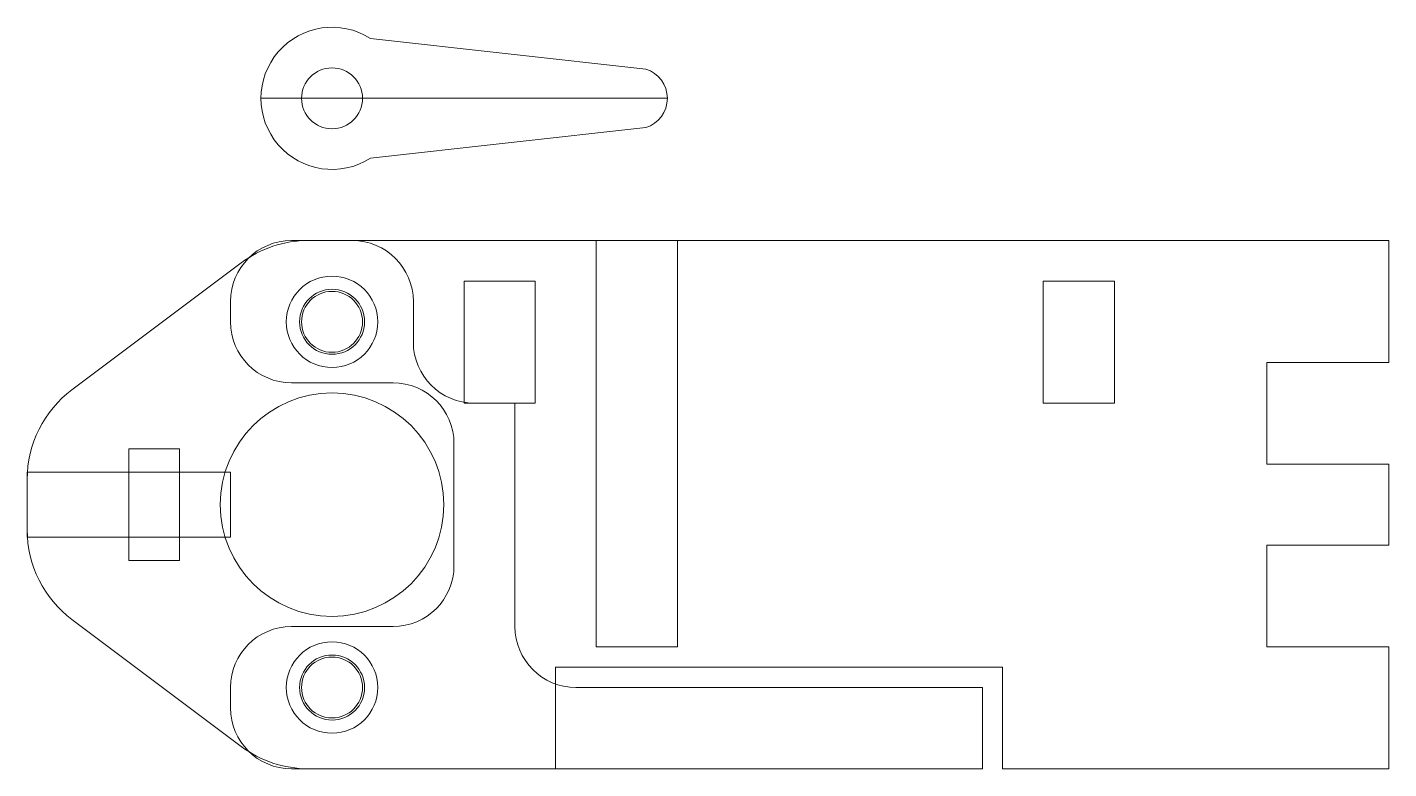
# Model space of a CAD drawing. Header units: millimetres. Extents: x -15 to 52, y -13 to 23.5.
import ezdxf

# ---------------------------------------------------------------- set-up
doc = ezdxf.new("R2010")
doc.units = ezdxf.units.MM
for name, color, linetype, lineweight in [('Entwurf', 5, 'CONTINUOUS', 0), ('horizontal-inner-cut-full', 3, 'CONTINUOUS', 0), ('horizontal-outer-cut-full', 3, 'CONTINUOUS', 0), ('inner-cut-3.2mm', 7, 'CONTINUOUS', 0), ('inner-cut-full', 7, 'CONTINUOUS', 0), ('servoArm', 7, 'CONTINUOUS', 0), ('servoSupport-outer-cut-full', 7, 'CONTINUOUS', 0)]:
    doc.layers.add(name, color=color, linetype=linetype, lineweight=lineweight)

msp = doc.modelspace()

# ---------------------------------------------------------------- linework, layer by layer
at = {"layer": 'Entwurf'}
msp.add_line((-3.5, 20), (16.5, 20), dxfattribs=at)
at = {"layer": 'horizontal-inner-cut-full'}
for p, q in [((6.5, 11), (6.5, 5)), ((6.5, 11), (10, 11)), ((10, 11), (10, 5)), ((35, 11), (38.5, 11)), ((35, 5), (35, 11)), ((38.5, 11), (38.5, 5)), ((10, 5), (6.5, 5)), ((38.5, 5), (35, 5))]:
    msp.add_line(p, q, dxfattribs=at)
for centre in [(0, 9), (0, -9)]:
    msp.add_circle(centre, 1.5, dxfattribs=at)
at = {"layer": 'horizontal-outer-cut-full'}
for p, q in [((-2, 13), (52, 13)), ((-2, 13), (-2, 13)), ((52, 13), (52, 10)), ((-5, 9), (-5, 10)), ((52, 10), (52, 7)), ((46, 7), (52, 7)), ((46, 7), (46, 2)), ((3, 6), (-2, 6)), ((6, -3), (6, 3)), ((46, 2), (52, 2)), ((52, -2), (52, 2)), ((46, -2), (52, -2)), ((46, -2), (46, -7)), ((-2, -6), (3, -6)), ((46, -7), (52, -7)), ((52, -10), (52, -7)), ((32, -8), (11, -8)), ((11, -8), (11, -13)), ((32, -8), (33, -8)), ((33, -8), (33, -13)), ((-5, -10), (-5, -9)), ((52, -10), (52, -13)), ((0.5, -13), (-2, -13)), ((0.5, -13), (11, -13)), ((33, -13), (52, -13))]:
    msp.add_line(p, q, dxfattribs=at)
for centre, start, end in [((-2, 10), 90, 180), ((-2, 9), 180, 270), ((3, 3), 0, 90), ((3, -3), 270, 0), ((-2, -9), 90, 180), ((-2, -10), 180, 270)]:
    msp.add_arc(centre, 3, start, end, dxfattribs=at)
at = {"layer": 'inner-cut-3.2mm'}
for p, q in [((-5, 1.6), (-15, 1.6)), ((-15, 1.6), (-15, 1.6)), ((-15, 1.6), (-15, -1.6)), ((-5, -1.6), (-5, 1.6)), ((-15, -1.6), (-5, -1.6))]:
    msp.add_line(p, q, dxfattribs=at)
for centre in [(0, 9), (0, -9)]:
    msp.add_circle(centre, 2.25, dxfattribs=at)
at = {"layer": 'inner-cut-full'}
for p, q in [((-10, -2.75), (-10, 2.75)), ((-10, 2.75), (-7.5, 2.75)), ((-7.5, 2.75), (-7.5, -2.75)), ((-7.5, -2.75), (-10, -2.75))]:
    msp.add_line(p, q, dxfattribs=at)
for centre, radius in [((0, 9), 1.6), ((0, 0), 5.5), ((0, -9), 1.6)]:
    msp.add_circle(centre, radius, dxfattribs=at)
at = {"layer": 'servoArm'}
for p, q in [((1.884, 22.95), (15.436, 21.435)), ((1.884, 17.05), (15.436, 18.565))]:
    msp.add_line(p, q, dxfattribs=at)
msp.add_circle((0, 20), 1.5, dxfattribs=at)
for centre, radius, start, end in [((0, 20), 3.5, 57.43577, 302.56423), ((15, 20), 1.5, 286.88965, 73.11035)]:
    msp.add_arc(centre, radius, start, end, dxfattribs=at)
at = {"layer": 'servoSupport-outer-cut-full'}
for p, q in [((-1.167, 13), (1, 13)), ((13, -7), (13, 13)), ((13, 13), (17, 13)), ((17, 13), (17, -7)), ((-4.467, 11.9), (-12.8, 5.65)), ((4, 8), (4, 10)), ((9, 5), (7, 5)), ((9, 2), (9, 5)), ((9, -2), (9, 2)), ((-15, 1.25), (-15, -1.25)), ((-15, 1.25), (-15, -1.25)), ((9, -2), (9, -6)), ((-12.8, -5.65), (-4.467, -11.9)), ((17, -7), (13, -7)), ((31, -9), (12, -9)), ((31, -9), (32, -9)), ((32, -9), (32, -13)), ((-1.167, -13), (3.5, -13)), ((3.5, -13), (31, -13)), ((32, -13), (31, -13))]:
    msp.add_line(p, q, dxfattribs=at)
for centre, radius, start, end in [((-1.167, 7.5), 5.5, 90, 126.8699), ((1, 10), 3, 0, 90), ((7, 8), 3, 180, 270), ((-9.5, 1.25), 5.5, 126.8699, 180), ((-9.5, -1.25), 5.5, 180, 233.1301), ((12, -6), 3, 180, 270), ((-1.167, -7.5), 5.5, 233.1301, 270)]:
    msp.add_arc(centre, radius, start, end, dxfattribs=at)

doc.saveas('drawing.dxf')
